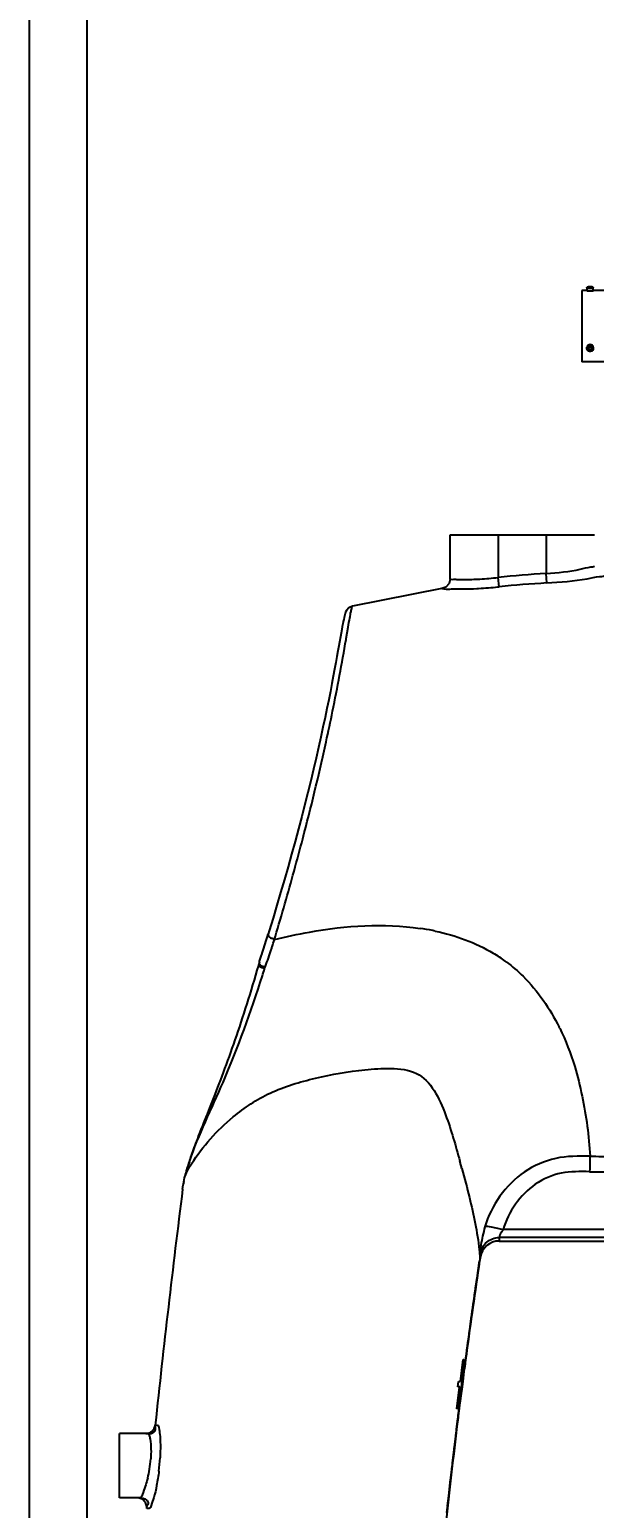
# Model space of a CAD drawing. Header units: millimetres. Extents: x 7426 to 8737, y 124 to 421.
# Drawn here: x 7918.39 to 7927.19, y 291.63 to 314.67 of the extents above; entities that cross this region are included whole.
import ezdxf

# ---------------------------------------------------------------- set-up
doc = ezdxf.new("R2010")
doc.units = ezdxf.units.MM
doc.layers.add('外形图', color=7, linetype='Continuous')
doc.layers.add('尺寸标注', color=7, linetype='Continuous')
doc.styles.add('微软雅黑', font='msyh.ttc')
doc.dimstyles.new('尺寸标注_1_20比例', dxfattribs={"dimtxt": 2.1, "dimasz": 1.7, "dimexe": 0.5, "dimexo": 0.4, "dimgap": 0.5, "dimtad": 1, "dimdec": 1, "dimlfac": 20, "dimdsep": 46, "dimtxsty": '微软雅黑', "dimcen": 0.09, "dimadec": 0, "dimazin": 0, "dimtp": 0.01, "dimtm": 0.01, "dimtfac": 1, "dimtdec": 1, "dimtofl": 0, "dimtmove": 0, "dimatfit": 3, "dimfxl": 1, "dimtolj": 1, "dimarcsym": 0})

# ---------------------------------------------------------------- blocks, each defined once
blk = doc.blocks.new('*D1261')
at = {"layer": 'Defpoints', "color": 0}
for p in [(7943.668, 318.685), (7943.668, 302.528), (7919.292, 290.22)]:
    blk.add_point(p, dxfattribs=at)
at = {"layer": '尺寸标注', "color": 0, "linetype": 'Continuous', "lineweight": -2}
for p, q in [((7919.292, 290.62), (7919.292, 319.185)), ((7943.668, 302.928), (7943.668, 319.185)), ((7920.992, 318.685), (7941.968, 318.685))]:
    blk.add_line(p, q, dxfattribs=at)
at = {"layer": '尺寸标注', "color": 0}
for points in [[(7920.992, 318.968), (7920.992, 318.402), (7919.292, 318.685)], [(7941.968, 318.402), (7941.968, 318.968), (7943.668, 318.685)]]:
    blk.add_solid(points, dxfattribs=at)
at = {"layer": '尺寸标注', "color": 0, "insert": (7931.48, 320.271), "char_height": 2.1, "attachment_point": 5, "style": '微软雅黑'}
blk.add_mtext('\\A1;\\A1;487.5', dxfattribs=at)
blk = doc.blocks.new('*D1334')
at = {"layer": 'Defpoints', "color": 0}
for p in [(7943.668, 325.465), (7943.668, 299.074), (7918.392, 273.049)]:
    blk.add_point(p, dxfattribs=at)
at = {"layer": '尺寸标注', "color": 0, "lineweight": -2}
for p, q in [((7918.392, 273.449), (7918.392, 325.965)), ((7943.668, 299.474), (7943.668, 325.965)), ((7920.092, 325.465), (7941.968, 325.465))]:
    blk.add_line(p, q, dxfattribs=at)
at = {"layer": '尺寸标注', "color": 0}
for points in [[(7920.092, 325.748), (7920.092, 325.181), (7918.392, 325.465)], [(7941.968, 325.181), (7941.968, 325.748), (7943.668, 325.465)]]:
    blk.add_solid(points, dxfattribs=at)
at = {"layer": '尺寸标注', "color": 0, "insert": (7931.03, 327.051), "char_height": 2.1, "attachment_point": 5, "style": '微软雅黑'}
blk.add_mtext('\\A1;505.5', dxfattribs=at)

msp = doc.modelspace()

# ---------------------------------------------------------------- linework, layer by layer
at = {"layer": '外形图', "color": 0, "linetype": 'Continuous'}
for p, q in [((7926.9986, 310.6053), (7926.9986, 309.494)), ((7927.0761, 310.6053), (7926.9986, 310.6053)), ((7927.0761, 310.6449), (7927.0761, 310.602)), ((7927.0885, 310.6588), (7927.0927, 310.6596)), ((7927.0927, 310.6596), (7927.0985, 310.6604)), ((7927.154, 310.6603), (7927.1589, 310.6596)), ((7927.1589, 310.6596), (7927.1629, 310.6588)), ((7927.1752, 310.602), (7927.1752, 310.6449)), ((7927.4736, 310.6053), (7927.1752, 310.6053)), ((7927.0761, 309.6959), (7927.0761, 309.7214)), ((7927.1625, 309.6882), (7927.1625, 309.6884)), ((7927.1752, 309.7214), (7927.1752, 309.6959)), ((7927.3609, 309.494), (7926.9986, 309.494)), ((7924.9423, 306.1084), (7924.9423, 306.7996)), ((7924.9426, 306.7996), (7927.1921, 306.7996)), ((7925.6923, 306.7996), (7925.6923, 306.1349)), ((7926.4424, 306.7996), (7926.4424, 306.1955)), ((7925.7074, 305.9885), (7925.6923, 306.1349)), ((7926.451, 306.0485), (7926.4424, 306.1955)), ((7924.815, 305.9601), (7923.4243, 305.6894)), ((7923.3252, 305.1833), (7923.356, 305.3612)), ((7923.3226, 305.1686), (7923.3236, 305.1743)), ((7923.3236, 305.1743), (7923.3252, 305.1833)), ((7923.0016, 303.5251), (7923.0125, 303.5752)), ((7922.1251, 300.6325), (7922.108, 300.5768)), ((7922.0933, 300.5278), (7922.1092, 300.5797)), ((7922.2064, 300.493), (7922.2218, 300.545)), ((7921.9569, 300.093), (7921.9348, 300.0163)), ((7921.9634, 300.1156), (7921.9569, 300.093)), ((7922.0599, 300.0559), (7922.068, 300.0788)), ((7920.7892, 296.6957), (7920.7884, 296.6898)), ((7920.7951, 296.7285), (7920.7892, 296.6957)), ((7920.8187, 296.8344), (7920.8156, 296.8168)), ((7920.7762, 296.6056), (7920.7771, 296.6127)), ((7927.4924, 295.9788), (7925.7719, 295.9788)), ((7925.71, 295.8537), (7925.7092, 295.7993)), ((7925.7092, 295.7993), (7928.5924, 295.7993)), ((7928.8424, 295.8537), (7925.71, 295.8537)), ((7925.3578, 295.1766), (7925.3821, 295.3412)), ((7925.3743, 295.2885), (7925.3906, 295.3984)), ((7925.3821, 295.3412), (7925.4042, 295.4892)), ((7925.3987, 295.4525), (7925.4042, 295.4892)), ((7925.3259, 294.9578), (7925.3501, 295.124)), ((7925.3418, 295.0671), (7925.3662, 295.2336)), ((7925.2869, 294.6855), (7925.3105, 294.851)), ((7925.3024, 294.7943), (7925.3184, 294.9055)), ((7925.318, 294.9032), (7925.3341, 295.0146)), ((7925.2564, 294.4687), (7925.2795, 294.6335)), ((7925.2716, 294.577), (7925.295, 294.7421)), ((7925.2339, 294.3066), (7925.2492, 294.4168)), ((7925.2414, 294.3606), (7925.2643, 294.5251)), ((7925.1971, 294.0375), (7925.212, 294.1472)), ((7925.2044, 294.0913), (7925.2265, 294.2527)), ((7925.2194, 294.2011), (7925.2342, 294.3088)), ((7925.1268, 293.7833), (7925.1497, 293.9535)), ((7925.1497, 293.9535), (7925.1555, 293.9535)), ((7925.167, 293.8139), (7925.185, 293.9488)), ((7925.1851, 293.9487), (7925.1786, 293.9003)), ((7925.185, 293.9488), (7925.1968, 294.036)), ((7925.1883, 293.9722), (7925.1851, 293.9487)), ((7925.1901, 293.9854), (7925.1883, 293.9722)), ((7925.1969, 294.036), (7925.1901, 293.9854)), ((7925.1968, 294.036), (7925.1986, 294.0492)), ((7925.1987, 294.0492), (7925.1969, 294.036)), ((7925.1986, 294.0492), (7925.1987, 294.0492)), ((7925.1042, 293.613), (7925.1268, 293.7833)), ((7925.1546, 293.7195), (7925.1401, 293.6091)), ((7925.1426, 293.6289), (7925.1545, 293.7195)), ((7925.1545, 293.7195), (7925.167, 293.8139)), ((7925.1655, 293.8019), (7925.1546, 293.7195)), ((7925.1673, 293.8152), (7925.1655, 293.8019)), ((7925.1769, 293.8871), (7925.1673, 293.8152)), ((7925.1786, 293.9003), (7925.1769, 293.8871)), ((7925.0622, 293.5279), (7925.0735, 293.613)), ((7925.093, 293.5279), (7925.0622, 293.5279)), ((7925.0709, 293.3577), (7925.0914, 293.5158)), ((7925.0735, 293.613), (7925.1042, 293.613)), ((7925.0914, 293.5158), (7925.093, 293.5279)), ((7925.1164, 293.5279), (7925.1088, 293.5279)), ((7925.1115, 293.3896), (7925.1228, 293.4774)), ((7925.1293, 293.5263), (7925.1116, 293.3896)), ((7925.122, 293.5705), (7925.1164, 293.5279)), ((7925.12, 293.613), (7925.1276, 293.613)), ((7925.1276, 293.613), (7925.122, 293.5705)), ((7925.1228, 293.4774), (7925.1292, 293.5263)), ((7925.1292, 293.5263), (7925.14, 293.6092)), ((7925.1401, 293.6091), (7925.1293, 293.5263)), ((7925.14, 293.6092), (7925.1426, 293.6289)), ((7925.049, 293.1875), (7925.0709, 293.3577)), ((7925.0835, 293.1981), (7925.0887, 293.2407)), ((7925.0904, 293.2407), (7925.0855, 293.1981)), ((7925.0887, 293.2407), (7925.0938, 293.2833)), ((7925.0981, 293.3045), (7925.0904, 293.2407)), ((7925.0938, 293.2833), (7925.1004, 293.3364)), ((7925.1088, 293.3896), (7925.0981, 293.3045)), ((7925.1004, 293.3364), (7925.1056, 293.3774)), ((7925.1056, 293.3774), (7925.1071, 293.3896)), ((7925.1071, 293.3896), (7925.1088, 293.3896)), ((7925.0459, 292.869), (7925.0658, 293.0291)), ((7925.055, 293.1875), (7925.049, 293.1875)), ((7925.059, 292.9742), (7925.0722, 293.0796)), ((7925.0658, 293.0291), (7925.0695, 293.058)), ((7925.0673, 293.0492), (7925.0685, 293.0619)), ((7925.0677, 293.0492), (7925.0673, 293.0492)), ((7925.0693, 293.0598), (7925.0677, 293.0492)), ((7925.0685, 293.0619), (7925.0692, 293.0705)), ((7925.0692, 293.0705), (7925.0715, 293.0918)), ((7925.0707, 293.0705), (7925.0693, 293.0598)), ((7925.0762, 293.113), (7925.0707, 293.0705)), ((7925.0715, 293.0918), (7925.0738, 293.113)), ((7925.0738, 293.113), (7925.0787, 293.1556)), ((7925.0817, 293.1556), (7925.0762, 293.113)), ((7925.0787, 293.1556), (7925.0799, 293.1658)), ((7925.0799, 293.1658), (7925.0819, 293.1837)), ((7925.0871, 293.1981), (7925.0817, 293.1556)), ((7925.0819, 293.1837), (7925.0835, 293.1981)), ((7925.0855, 293.1981), (7925.0834, 293.1769)), ((7925.0834, 293.1769), (7925.0836, 293.1769)), ((7919.7922, 291.7992), (7919.7922, 292.7992)), ((7920.2371, 292.7992), (7919.7922, 292.7992)), ((7920.3502, 292.9334), (7920.3857, 292.9337)), ((7925.0202, 292.6591), (7925.0397, 292.8187)), ((7925.033, 292.764), (7925.0527, 292.9238)), ((7924.9951, 292.4501), (7925.0142, 292.609)), ((7925.0076, 292.5545), (7925.0269, 292.7138)), ((7924.9584, 292.1381), (7924.9768, 292.2961)), ((7924.9705, 292.2419), (7924.9892, 292.4002)), ((7924.9827, 292.3459), (7925.0016, 292.5045)), ((7924.9345, 291.931), (7924.9526, 292.0885)), ((7924.9464, 292.0344), (7924.9647, 292.1922)), ((7924.917, 291.7762), (7924.9289, 291.8816)), ((7924.9287, 291.8794), (7924.9407, 291.9849)), ((7920.1064, 291.7992), (7919.7922, 291.7992)), ((7920.255, 291.6347), (7920.2172, 291.6344)), ((7924.8941, 291.5705), (7924.9115, 291.727)), ((7924.9055, 291.6733), (7924.9231, 291.83))]:
    msp.add_line(p, q, dxfattribs=at)
for points in [[(7924.9423, 306.1084), (7924.9268, 306.0419), (7924.8761, 305.9839), (7924.815, 305.9601)], [(7923.4221, 305.6888), (7923.3661, 305.6615), (7923.3286, 305.6196), (7923.3147, 305.5919), (7923.3077, 305.572), (7923.3022, 305.553), (7923.297, 305.5321), (7923.2916, 305.5081), (7923.2858, 305.4805), (7923.2795, 305.4485), (7923.2725, 305.4118), (7923.2647, 305.3699)], [(7923.2647, 305.3699), (7923.2561, 305.3224), (7923.2465, 305.269), (7923.2109, 305.0693)], [(7923.2109, 305.0693), (7923.1965, 304.989), (7923.1807, 304.9017), (7923.1635, 304.8073), (7923.1447, 304.7059), (7923.1243, 304.5975), (7923.1021, 304.4821), (7923.0782, 304.3598), (7923.0524, 304.2306), (7923.0247, 304.0945), (7922.995, 303.9518), (7922.9632, 303.8027), (7922.9293, 303.6473), (7922.8932, 303.4859)], [(7922.8932, 303.4859), (7922.8549, 303.3189), (7922.8145, 303.1465), (7922.7719, 302.9691), (7922.7272, 302.7872), (7922.6804, 302.6013), (7922.6316, 302.4117), (7922.5809, 302.2191), (7922.5284, 302.0238), (7922.4743, 301.8266), (7922.4186, 301.6279)], [(7922.4186, 301.6279), (7922.3617, 301.4282), (7922.3036, 301.2282), (7922.2446, 301.0284), (7922.185, 300.8296), (7922.1251, 300.6325)], [(7921.9348, 300.0163), (7921.9124, 299.94), (7921.8899, 299.8642)], [(7922.0539, 300.0378), (7922.0558, 300.0438), (7922.0578, 300.0499), (7922.0599, 300.0559)], [(7921.8899, 299.8642), (7921.8672, 299.7888), (7921.8445, 299.7141), (7921.8217, 299.6398), (7921.7988, 299.5662), (7921.7759, 299.4931), (7921.7529, 299.4207), (7921.7298, 299.3489), (7921.7068, 299.2778), (7921.6838, 299.2073), (7921.6607, 299.1376), (7921.6377, 299.0685), (7921.6147, 299.0003), (7921.5917, 298.9328), (7921.5687, 298.8662), (7921.5457, 298.8005), (7921.5228, 298.7356), (7921.4998, 298.6717), (7921.477, 298.6086), (7921.4542, 298.5465), (7921.4315, 298.4853), (7921.4089, 298.425), (7921.3865, 298.3657), (7921.3643, 298.3073), (7921.3423, 298.2499), (7921.3205, 298.1934), (7921.299, 298.1379), (7921.2778, 298.0834), (7921.2569, 298.0299), (7921.2363, 297.9774), (7921.216, 297.9259), (7921.1961, 297.8754)], [(7921.1961, 297.8754), (7921.1573, 297.7776), (7921.1385, 297.7302), (7921.1023, 297.6388)], [(7921.1023, 297.6388), (7921.0849, 297.5947), (7921.068, 297.5517), (7921.0517, 297.51), (7921.036, 297.4694), (7921.0208, 297.4301), (7921.0062, 297.3921), (7920.9922, 297.3553), (7920.9788, 297.3198), (7920.966, 297.2856), (7920.9538, 297.2527), (7920.9422, 297.221), (7920.9312, 297.1905), (7920.9207, 297.1613), (7920.9108, 297.1331), (7920.9014, 297.1061), (7920.8926, 297.0802), (7920.8842, 297.0554), (7920.8764, 297.0316)], [(7920.8764, 297.0316), (7920.869, 297.0087), (7920.862, 296.9868), (7920.8555, 296.9659), (7920.8495, 296.946), (7920.8439, 296.927), (7920.8388, 296.9091), (7920.834, 296.892), (7920.8296, 296.8758), (7920.8257, 296.8613), (7920.8223, 296.8484), (7920.8187, 296.8345)]]:
    msp.add_lwpolyline(points, dxfattribs=at)
for centre, radius, start, end in [((7927.0979, 310.6819), 0.084, 260.49194, 261.42023), ((7927.0998, 310.6948), 0.097, 261.40604, 261.74306), ((7927.1007, 310.7011), 0.1033, 261.74167, 261.94662), ((7927.1253, 311.0252), 0.4285, 267.81889, 270.04193), ((7927.1257, 311.0376), 0.441, 269.98931, 272.141), ((7927.1505, 310.7012), 0.1034, 278.05005, 278.2514), ((7927.1514, 310.695), 0.0971, 278.25002, 278.58451), ((7927.1533, 310.6828), 0.0848, 278.57276, 279.42689), ((7927.1084, 309.6959), 0.0323, 179.44365, 180), ((7927.1184, 309.7152), 0.0443, 129.93633, 136.50713), ((7927.1128, 309.6884), 0.024, 179.46112, 180.00855), ((7927.1162, 309.6961), 0.0204, 191.33625, 201.93082), ((7927.1351, 309.6961), 0.0204, 338.6924, 348.71263), ((7927.1332, 309.7156), 0.0438, 43.43991, 50.14762), ((7927.1429, 309.6959), 0.0323, 359.44365, 360), ((7927.46, 288.9082), 17.3172, 93.36888, 95.85867), ((7925.0617, 312.2056), 6.2504, 272.76149, 272.98832), ((7925.0558, 312.3174), 6.3624, 272.98857, 274.37251), ((7925.0476, 312.4209), 6.4662, 274.375, 275.65301), ((7925.0474, 312.4267), 6.472, 275.65004, 275.85317), ((7927.4601, 288.8926), 17.1855, 93.36606, 95.85358), ((7871.1098, 315.7466), 53.3248, 343.43663, 344.57341), ((7923.9136, 296.8412), 3.8685, 78.68028, 81.62554), ((7923.9549, 297.055), 3.6508, 78.02519, 78.65707), ((7892.4263, 309.6512), 31.0381, 342.39609, 342.90586), ((7915.9255, 302.4105), 6.5674, 341.57778, 342.02466), ((7917.7096, 301.8344), 4.6926, 341.99289, 343.39037), ((7895.107, 308.8095), 28.2284, 342.11839, 342.25201), ((7895.3822, 308.7215), 27.9395, 342.25202, 342.38025), ((7924.3559, 298.1793), 2.4514, 58.35663, 59.08683), ((7924.3467, 298.1644), 2.4689, 55.67949, 58.35456), ((7924.3383, 298.1521), 2.4838, 53.38616, 55.68073), ((7900.5682, 306.8057), 22.5264, 342.23132, 342.5156), ((7923.3538, 297.4965), 3.6719, 26.10147, 26.39661), ((7922.8947, 296.2944), 2.1436, 162.81352, 166.00389), ((7923.8869, 295.9872), 3.1822, 160.80955, 162.8083), ((7902.1754, 290.6524), 23.7947, 15.438, 15.5776), ((7902.5589, 290.7583), 23.3968, 15.28697, 15.43808), ((7927.4609, 313.2517), 16.1352, 268.80151, 270.11172), ((7921.295, 296.6288), 0.5149, 157.26129, 158.7141), ((7927.4637, 313.1483), 16.2731, 268.78193, 270.10118), ((8105.6317, 273.3039), 186.3183, 172.815554, 173.952416), ((7925.7092, 295.4993), 0.3, 90, 171.22749), ((7938.7258, 293.4987), 13.4695, 171.26158, 171.50223), ((8025.8044, 280.427), 101.5237, 171.468108, 172.288824), ((8025.7431, 280.3642), 101.5014, 172.305959, 172.49983), ((8025.7037, 280.3693), 101.4616, 172.548294, 172.742134), ((8025.8391, 280.4223), 101.5587, 172.857962, 174.138765), ((7920.2011, 292.9492), 0.15, 270.00001, 353.95274), ((7918.5049, 292.5252), 1.7792, 350.94626, 356.11701), ((7917.3407, 292.5881), 3.0895, 353.05786, 356.91533), ((7918.497, 292.5259), 1.787, 346.4248, 350.96385), ((7920.068, 291.6492), 0.15, 354.35383, 89.99999)]:
    msp.add_arc(centre, radius, start, end, dxfattribs=at)
for points, knots in [([(7927.0761, 310.6449), (7927.0761, 310.646), (7927.0763, 310.648), (7927.0774, 310.6508), (7927.079, 310.6533), (7927.0814, 310.6558), (7927.0847, 310.6577), (7927.0873, 310.6585), (7927.0885, 310.6588)], [0, 0, 0, 0, 0.1516473, 0.300914, 0.4473465, 0.5846595, 0.815953, 1, 1, 1, 1]), ([(7927.0761, 310.6449), (7927.0761, 310.6445), (7927.0769, 310.644), (7927.0779, 310.6435), (7927.0793, 310.643), (7927.081, 310.6426), (7927.084, 310.642), (7927.0885, 310.6414), (7927.0948, 310.6407), (7927.1049, 310.64), (7927.1187, 310.6395), (7927.1355, 310.6396), (7927.1491, 310.6402), (7927.1588, 310.6409), (7927.1647, 310.6416), (7927.1693, 310.6424), (7927.172, 310.643), (7927.1731, 310.6434)], [0, 0, 0, 0, 0.0125371, 0.023528, 0.038068, 0.0561629, 0.0777277, 0.1307378, 0.1955889, 0.2703404, 0.4400281, 0.6188489, 0.7846331, 0.8561121, 0.916952, 0.9653431, 1, 1, 1, 1]), ([(7927.0761, 310.602), (7927.0761, 310.6017), (7927.0766, 310.6012), (7927.0773, 310.6008), (7927.0786, 310.6003), (7927.0809, 310.5997), (7927.0829, 310.5993), (7927.084, 310.5991)], [0, 0, 0, 0, 0.1058921, 0.1907846, 0.3009413, 0.5994326, 1, 1, 1, 1]), ([(7927.0863, 310.5988), (7927.0896, 310.5983), (7927.0972, 310.5976), (7927.1048, 310.5971), (7927.109, 310.597)], [0, 0, 0, 0, 0.4479837, 1, 1, 1, 1]), ([(7927.0888, 310.6576), (7927.0888, 310.6578), (7927.0891, 310.6581), (7927.0897, 310.6584), (7927.0906, 310.6588), (7927.0924, 310.6593), (7927.0955, 310.6599), (7927.1001, 310.6605), (7927.1056, 310.6609), (7927.1143, 310.6614), (7927.1258, 310.6616), (7927.1373, 310.6614), (7927.1459, 310.6609), (7927.1514, 310.6605), (7927.1559, 310.6599), (7927.159, 310.6593), (7927.1608, 310.6588), (7927.1618, 310.6584), (7927.1624, 310.6579), (7927.1625, 310.6576)], [0, 0, 0, 0, 0.0059583, 0.01494, 0.0278444, 0.0450095, 0.0918183, 0.1538152, 0.2287436, 0.3139192, 0.5018457, 0.6894972, 0.7743395, 0.84882, 0.910274, 0.9564698, 0.9733147, 0.9859024, 1, 1, 1, 1]), ([(7927.1625, 310.6575), (7927.1624, 310.6574), (7927.1622, 310.6571), (7927.1616, 310.6567), (7927.1607, 310.6563), (7927.1589, 310.6558), (7927.1558, 310.6552), (7927.1512, 310.6547), (7927.1457, 310.6542), (7927.137, 310.6537), (7927.1255, 310.6535), (7927.114, 310.6537), (7927.1054, 310.6542), (7927.0999, 310.6547), (7927.0954, 310.6553), (7927.0923, 310.6558), (7927.0905, 310.6564), (7927.0895, 310.6568), (7927.0888, 310.6572), (7927.0888, 310.6576)], [0, 0, 0, 0, 0.0059583, 0.01494, 0.0278444, 0.0450095, 0.0918183, 0.1538152, 0.2287436, 0.3139192, 0.5018457, 0.6894972, 0.7743395, 0.84882, 0.910274, 0.9564698, 0.9733147, 0.9859024, 1, 1, 1, 1]), ([(7927.1555, 310.6576), (7927.1555, 310.6579), (7927.1549, 310.6582), (7927.1541, 310.6585), (7927.1526, 310.659), (7927.1502, 310.6594), (7927.1465, 310.6599), (7927.142, 310.6603), (7927.135, 310.6607), (7927.1256, 310.6609), (7927.1163, 310.6607), (7927.1093, 310.6603), (7927.1048, 310.6599), (7927.1011, 310.6594), (7927.0986, 310.659), (7927.0971, 310.6585), (7927.0964, 310.6582), (7927.0958, 310.6579), (7927.0958, 310.6576)], [0, 0, 0, 0, 0.0140286, 0.0267934, 0.0437836, 0.0901439, 0.1518272, 0.2266201, 0.3117712, 0.4999836, 0.6881976, 0.773354, 0.8481541, 0.9098456, 0.9562128, 0.9732049, 0.9859708, 1, 1, 1, 1]), ([(7927.0958, 310.6576), (7927.0958, 310.6573), (7927.0964, 310.6569), (7927.0971, 310.6566), (7927.0986, 310.6562), (7927.1011, 310.6557), (7927.1048, 310.6552), (7927.1093, 310.6549), (7927.1163, 310.6545), (7927.1256, 310.6543), (7927.135, 310.6545), (7927.142, 310.6549), (7927.1465, 310.6552), (7927.1502, 310.6557), (7927.1526, 310.6562), (7927.1541, 310.6566), (7927.1549, 310.6569), (7927.1555, 310.6573), (7927.1555, 310.6576)], [0, 0, 0, 0, 0.0140292, 0.0267945, 0.0437848, 0.0901473, 0.151837, 0.2266371, 0.3117938, 0.5, 0.6882062, 0.7733629, 0.848163, 0.9098527, 0.9562152, 0.9732055, 0.9859708, 1, 1, 1, 1]), ([(7927.0985, 310.6604), (7927.1028, 310.6609), (7927.1122, 310.6615), (7927.1264, 310.6617), (7927.1406, 310.6614), (7927.1498, 310.6608), (7927.154, 310.6603)], [0, 0, 0, 0, 0.2341623, 0.5041115, 0.7717168, 1, 1, 1, 1]), ([(7927.1422, 310.597), (7927.1464, 310.5971), (7927.154, 310.5976), (7927.1616, 310.5983), (7927.165, 310.5988)], [0, 0, 0, 0, 0.5520311, 1, 1, 1, 1]), ([(7927.1629, 310.6588), (7927.1649, 310.6582), (7927.1682, 310.657), (7927.1721, 310.6538), (7927.1737, 310.6512), (7927.1743, 310.6498)], [0, 0, 0, 0, 0.4160527, 0.6925814, 1, 1, 1, 1]), ([(7927.1672, 310.5991), (7927.1683, 310.5993), (7927.1703, 310.5997), (7927.1726, 310.6003), (7927.174, 310.6008), (7927.1747, 310.6012), (7927.1752, 310.6017), (7927.1752, 310.602)], [0, 0, 0, 0, 0.4007918, 0.6994574, 0.8096358, 0.8944816, 1, 1, 1, 1]), ([(7927.1731, 310.6434), (7927.1734, 310.6435), (7927.1739, 310.6437), (7927.1747, 310.6441), (7927.1751, 310.6446), (7927.1752, 310.6449)], [0, 0, 0, 0, 0.364098, 0.6464306, 1, 1, 1, 1]), ([(7927.0863, 309.7457), (7927.0831, 309.7424), (7927.078, 309.7348), (7927.0761, 309.7258), (7927.0761, 309.7214)], [0, 0, 0, 0, 0.5121743, 1, 1, 1, 1]), ([(7927.0836, 309.7171), (7927.0813, 309.7141), (7927.0775, 309.7075), (7927.0761, 309.6999), (7927.0761, 309.6963)], [0, 0, 0, 0, 0.5093117, 1, 1, 1, 1]), ([(7927.1752, 309.6956), (7927.1751, 309.6927), (7927.1744, 309.687), (7927.1713, 309.6788), (7927.1665, 309.6714), (7927.158, 309.6629), (7927.1442, 309.6555), (7927.1254, 309.6525), (7927.1067, 309.6556), (7927.093, 309.6631), (7927.0845, 309.6717), (7927.0798, 309.6791), (7927.0768, 309.6873), (7927.0761, 309.6931), (7927.0761, 309.6959)], [0, 0, 0, 0, 0.0595783, 0.1195536, 0.180336, 0.2422149, 0.3692703, 0.5001583, 0.6309948, 0.757932, 0.8197519, 0.8804853, 0.9404331, 1, 1, 1, 1]), ([(7927.1752, 309.6959), (7927.1752, 309.7003), (7927.1733, 309.7092), (7927.1655, 309.7208), (7927.1538, 309.7297), (7927.1393, 309.7351), (7927.1235, 309.7366), (7927.1079, 309.734), (7927.094, 309.7276), (7927.0865, 309.7209), (7927.0836, 309.7171)], [0, 0, 0, 0, 0.1100073, 0.2254134, 0.3489946, 0.4800118, 0.6150682, 0.7494651, 0.8787088, 1, 1, 1, 1]), ([(7927.0888, 309.6887), (7927.0888, 309.6906), (7927.0894, 309.6945), (7927.0923, 309.7022), (7927.0995, 309.7105), (7927.1117, 309.7168), (7927.1258, 309.7189), (7927.1398, 309.7167), (7927.1519, 309.7103), (7927.1591, 309.702), (7927.162, 309.6943), (7927.1624, 309.6904), (7927.1625, 309.6884)], [0, 0, 0, 0, 0.0559656, 0.113101, 0.2332346, 0.3634298, 0.5002593, 0.63702, 0.7670399, 0.8869828, 0.9440574, 1, 1, 1, 1]), ([(7927.1625, 309.6882), (7927.1624, 309.6863), (7927.1619, 309.6823), (7927.159, 309.6747), (7927.1517, 309.6664), (7927.1396, 309.6601), (7927.1255, 309.658), (7927.1114, 309.6602), (7927.0993, 309.6666), (7927.0922, 309.6749), (7927.0893, 309.6826), (7927.0888, 309.6865), (7927.0888, 309.6884)], [0, 0, 0, 0, 0.0559656, 0.113101, 0.2332346, 0.3634298, 0.5002593, 0.63702, 0.7670399, 0.8869828, 0.9440574, 1, 1, 1, 1]), ([(7927.0967, 309.7539), (7927.0961, 309.7536), (7927.0938, 309.7521), (7927.0915, 309.7505), (7927.09, 309.7492)], [0, 0, 0, 0, 0.2535375, 1, 1, 1, 1]), ([(7927.1555, 309.6884), (7927.1555, 309.69), (7927.1551, 309.6932), (7927.1527, 309.6994), (7927.1469, 309.7062), (7927.1371, 309.7113), (7927.1256, 309.7131), (7927.1142, 309.7113), (7927.1043, 309.7062), (7927.0985, 309.6994), (7927.0962, 309.6932), (7927.0958, 309.69), (7927.0958, 309.6884)], [0, 0, 0, 0, 0.0559443, 0.1130938, 0.2330688, 0.3631752, 0.4999814, 0.6367963, 0.7669107, 0.8868973, 0.9440542, 1, 1, 1, 1]), ([(7927.0958, 309.6884), (7927.0958, 309.6869), (7927.0962, 309.6837), (7927.0985, 309.6775), (7927.1043, 309.6707), (7927.1142, 309.6655), (7927.1256, 309.6638), (7927.1371, 309.6655), (7927.1469, 309.6707), (7927.1527, 309.6775), (7927.1551, 309.6837), (7927.1555, 309.6869), (7927.1555, 309.6884)], [0, 0, 0, 0, 0.055945, 0.1130966, 0.2330722, 0.3631846, 0.5, 0.6368154, 0.7669278, 0.8869034, 0.944055, 1, 1, 1, 1]), ([(7927.1545, 309.7539), (7927.1459, 309.7589), (7927.1256, 309.7639), (7927.1054, 309.7589), (7927.0967, 309.7539)], [0, 0, 0, 0, 0.4999998, 1, 1, 1, 1]), ([(7927.1541, 309.6887), (7927.1531, 309.6862), (7927.1501, 309.6815), (7927.1434, 309.6761), (7927.135, 309.6727), (7927.1258, 309.6715), (7927.1165, 309.6726), (7927.1081, 309.676), (7927.1013, 309.6813), (7927.0982, 309.686), (7927.0973, 309.6885)], [0, 0, 0, 0, 0.1142105, 0.2362569, 0.3657396, 0.4996597, 0.6336463, 0.7633088, 0.8855912, 1, 1, 1, 1]), ([(7927.1613, 309.7492), (7927.1608, 309.7496), (7927.1586, 309.7514), (7927.1563, 309.7529), (7927.1545, 309.7539)], [0, 0, 0, 0, 0.2466599, 1, 1, 1, 1]), ([(7927.1752, 309.7214), (7927.1752, 309.7258), (7927.1733, 309.7348), (7927.1682, 309.7424), (7927.165, 309.7457)], [0, 0, 0, 0, 0.4878418, 1, 1, 1, 1]), ([(7924.9423, 306.1084), (7924.943, 306.1132), (7924.9722, 306.1), (7925.005, 306.1097), (7925.0789, 306.1012), (7925.2116, 306.1031), (7925.4217, 306.1065), (7925.5974, 306.1233), (7925.6923, 306.1349)], [0, 0, 0, 0, 0.0193654, 0.0764833, 0.1691623, 0.2937035, 0.6180692, 1, 1, 1, 1]), ([(7926.4424, 306.1955), (7926.62, 306.208), (7926.8561, 306.2288), (7927.097, 306.297), (7927.1755, 306.3008), (7927.1924, 306.3108)], [0, 0, 0, 0, 0.7034309, 0.92223, 1, 1, 1, 1]), ([(7926.451, 306.0485), (7926.6608, 306.0608), (7926.939, 306.0811), (7927.2295, 306.1471), (7927.3219, 306.151), (7927.3434, 306.1608)], [0, 0, 0, 0, 0.7004431, 0.921121, 1, 1, 1, 1]), ([(7924.815, 305.9601), (7924.823, 305.9703), (7924.8853, 305.9429), (7924.9833, 305.9639), (7925.1588, 305.9511), (7925.2891, 305.9589), (7925.3628, 305.9625)], [0, 0, 0, 0, 0.07116, 0.2767194, 0.596121, 1, 1, 1, 1]), ([(7923.356, 305.3612), (7923.3642, 305.4083), (7923.3794, 305.4879), (7923.3954, 305.5955), (7923.4139, 305.6485), (7923.4165, 305.6875), (7923.4243, 305.6894)], [0, 0, 0, 0, 0.4271895, 0.7373988, 0.9282759, 1, 1, 1, 1]), ([(7923.0125, 303.5752), (7923.0471, 303.7334), (7923.1591, 304.2628), (7923.2577, 304.795), (7923.3226, 305.1686)], [0, 0, 0, 0, 0.2993043, 1, 1, 1, 1]), ([(7922.5134, 301.5621), (7922.5594, 301.7292), (7922.7347, 302.3804), (7922.8939, 303.0359), (7923.0016, 303.5251)], [0, 0, 0, 0, 0.2571367, 1, 1, 1, 1]), ([(7922.2064, 300.493), (7922.3872, 300.5382), (7923.13, 300.6998), (7923.9082, 300.7525), (7924.477, 300.6685)], [0, 0, 0, 0, 0.244856, 1, 1, 1, 1]), ([(7922.108, 300.5768), (7922.1008, 300.5561), (7922.1413, 300.5175), (7922.1766, 300.5134), (7922.1925, 300.5113)], [0, 0, 0, 0, 0.5767434, 1, 1, 1, 1]), ([(7921.9718, 300.142), (7921.9675, 300.1339), (7921.969, 300.1056), (7921.9927, 300.0912), (7922.0066, 300.0851)], [0, 0, 0, 0, 0.3743391, 1, 1, 1, 1]), ([(7925.8197, 300.1458), (7925.9115, 300.0776), (7926.2457, 299.7916), (7926.4986, 299.4194), (7926.6428, 299.1289)], [0, 0, 0, 0, 0.2606462, 1, 1, 1, 1]), ([(7920.8815, 297.0332), (7921.0283, 297.4565), (7921.4902, 298.3899), (7921.8399, 299.3692), (7922.02, 299.9313)], [0, 0, 0, 0, 0.4314937, 1, 1, 1, 1]), ([(7921.9633, 300.1156), (7921.9605, 300.1076), (7921.9651, 300.082), (7921.9873, 300.07), (7922.0005, 300.0648)], [0, 0, 0, 0, 0.3747256, 1, 1, 1, 1]), ([(7922.0005, 300.0648), (7922.0067, 300.0623), (7922.0207, 300.058), (7922.0352, 300.0553), (7922.0432, 300.0542)], [0, 0, 0, 0, 0.4516187, 1, 1, 1, 1]), ([(7922.0066, 300.0851), (7922.0128, 300.0825), (7922.0268, 300.0777), (7922.0412, 300.0746), (7922.0492, 300.0733)], [0, 0, 0, 0, 0.4523556, 1, 1, 1, 1]), ([(7926.8847, 298.5173), (7926.931, 298.3658), (7927.0419, 297.9053), (7927.1077, 297.4345), (7927.1235, 297.1201)], [0, 0, 0, 0, 0.3346402, 1, 1, 1, 1]), ([(7920.9164, 297.0025), (7921.0911, 297.2769), (7921.4676, 297.6958), (7922.1421, 298.145), (7922.8556, 298.3512), (7923.4923, 298.4636), (7924.0153, 298.4968), (7924.5801, 298.4408), (7924.9001, 297.7597), (7925.0284, 297.2852), (7925.0961, 297.0423)], [0, 0, 0, 0, 0.1761415, 0.2994912, 0.433887, 0.5749021, 0.6475885, 0.7210079, 0.8634757, 1, 1, 1, 1]), ([(7920.8201, 296.8278), (7920.8251, 296.8396), (7920.8529, 296.9001), (7920.8876, 296.9571), (7920.9164, 297.0025)], [0, 0, 0, 0, 0.1923031, 1, 1, 1, 1]), ([(7925.1279, 296.927), (7925.1688, 296.7774), (7925.2779, 296.3612), (7925.3693, 295.9384), (7925.3973, 295.6643)], [0, 0, 0, 0, 0.3600943, 1, 1, 1, 1]), ([(7927.1235, 297.1202), (7926.945, 297.1239), (7926.5826, 297.1215), (7925.9195, 296.8304), (7925.5855, 296.3548), (7925.4858, 296.019)], [0, 0, 0, 0, 0.2525078, 0.5043918, 1, 1, 1, 1]), ([(7927.1234, 297.1201), (7927.1231, 297.1086), (7927.1209, 297.0281), (7927.1192, 296.9477), (7927.1177, 296.8788)], [0, 0, 0, 0, 0.1436874, 1, 1, 1, 1]), ([(7920.7771, 296.6127), (7920.7787, 296.6253), (7920.7822, 296.651), (7920.7862, 296.6767), (7920.7884, 296.6898)], [0, 0, 0, 0, 0.4886262, 1, 1, 1, 1]), ([(7927.1177, 296.8788), (7926.9703, 296.8819), (7926.6713, 296.8867), (7926.1222, 296.65), (7925.8523, 296.2549), (7925.7719, 295.9788)], [0, 0, 0, 0, 0.2535049, 0.5057086, 1, 1, 1, 1]), ([(7925.4858, 296.019), (7925.4718, 295.9718), (7925.4407, 295.8345), (7925.4116, 295.6943), (7925.4136, 295.6024)], [0, 0, 0, 0, 0.348748, 1, 1, 1, 1]), ([(7925.4858, 296.019), (7925.508, 296.0417), (7925.6247, 296.0064), (7925.7092, 295.9966), (7925.7719, 295.9788)], [0, 0, 0, 0, 0.3276119, 1, 1, 1, 1]), ([(7925.7719, 295.9788), (7925.7611, 295.9664), (7925.7363, 295.9278), (7925.7077, 295.884), (7925.71, 295.8537)], [0, 0, 0, 0, 0.3504949, 1, 1, 1, 1]), ([(7925.4136, 295.6024), (7925.4244, 295.6704), (7925.498, 295.8031), (7925.6408, 295.8537), (7925.71, 295.8537)], [0, 0, 0, 0, 0.4984885, 1, 1, 1, 1]), ([(7925.4058, 295.5364), (7925.406, 295.5249), (7925.4059, 295.5092), (7925.4048, 295.4934), (7925.4042, 295.4892)], [0, 0, 0, 0, 0.7263267, 1, 1, 1, 1]), ([(7925.4136, 295.6024), (7925.4139, 295.5881), (7925.41, 295.5703), (7925.4155, 295.5488), (7925.4127, 295.545)], [0, 0, 0, 0, 0.7507033, 1, 1, 1, 1]), ([(7920.2371, 292.7992), (7920.2704, 292.7992), (7920.3436, 292.8009), (7920.3633, 292.8856), (7920.348, 292.9099)], [0, 0, 0, 0, 0.5361439, 1, 1, 1, 1]), ([(7920.2371, 292.7992), (7920.2412, 292.7992), (7920.2508, 292.7888), (7920.2543, 292.7781), (7920.2568, 292.7707)], [0, 0, 0, 0, 0.3447763, 1, 1, 1, 1]), ([(7920.2568, 292.7707), (7920.263, 292.7522), (7920.2865, 292.6314), (7920.2869, 292.5075), (7920.2799, 292.4047)], [0, 0, 0, 0, 0.1588784, 1, 1, 1, 1]), ([(7920.3857, 292.9337), (7920.3997, 292.9338), (7920.4094, 292.8624), (7920.4256, 292.7772), (7920.4314, 292.6086), (7920.4294, 292.4891), (7920.4258, 292.4219)], [0, 0, 0, 0, 0.0809797, 0.2913511, 0.6102511, 1, 1, 1, 1]), ([(7920.2341, 292.1064), (7920.2158, 292.0307), (7920.1762, 291.9496), (7920.1402, 291.7992), (7920.1064, 291.7992)], [0, 0, 0, 0, 0.6970973, 1, 1, 1, 1]), ([(7920.4076, 292.2147), (7920.3984, 292.1395), (7920.376, 292.0042), (7920.3361, 291.8155), (7920.2949, 291.7155), (7920.2729, 291.6349), (7920.255, 291.6347)], [0, 0, 0, 0, 0.3761099, 0.6933142, 0.9110492, 1, 1, 1, 1]), ([(7920.1064, 291.7992), (7920.1441, 291.7992), (7920.2003, 291.7872), (7920.2523, 291.723), (7920.2299, 291.6856), (7920.2165, 291.6716)], [0, 0, 0, 0, 0.5162972, 0.7344374, 1, 1, 1, 1])]:
    msp.add_open_spline(points, degree=3, knots=knots, dxfattribs=at)
for points in [[(7924.7123, 300.6264), (7925.0274, 300.5595), (7925.339, 300.4479), (7925.6153, 300.2825)], [(7922.068, 300.0788), (7922.098, 300.164), (7922.1278, 300.2493), (7922.1563, 300.3351)], [(7926.6512, 299.1119), (7926.7449, 298.9207), (7926.8224, 298.7209), (7926.8847, 298.5173)], [(7920.7884, 296.6898), (7920.7955, 296.7321), (7920.8046, 296.7742), (7920.8152, 296.8157)], [(7925.3973, 295.6643), (7925.4017, 295.6218), (7925.4052, 295.5791), (7925.4058, 295.5364)]]:
    msp.add_open_spline(points, degree=3, dxfattribs=at)

# ---------------------------------------------------------------- dimensions: what is measured, and where the dimension line sits
at = {"layer": '尺寸标注'}
dim = msp.add_linear_dim(base=(7943.6678, 325.4647), p1=(7918.3922, 273.0487), p2=(7943.6678, 299.0744), dimstyle='尺寸标注_1_20比例', dxfattribs=at)
dim.commit()
dim.dimension.update_dxf_attribs({"geometry": '*D1334', "text_midpoint": (7931.03, 327.0506)})
at = {"layer": '尺寸标注', "color": 0, "linetype": 'Continuous'}
dim = msp.add_linear_dim(base=(7943.6678, 318.6849), p1=(7919.2922, 290.2199), p2=(7943.6678, 302.5284), text='\\A1;487.5', dimstyle='尺寸标注_1_20比例', override={"dimtxsty": '微软雅黑'}, dxfattribs=at)
dim.commit()
dim.dimension.update_dxf_attribs({"geometry": '*D1261', "text_midpoint": (7931.48, 320.2708)})

doc.saveas('drawing.dxf')
